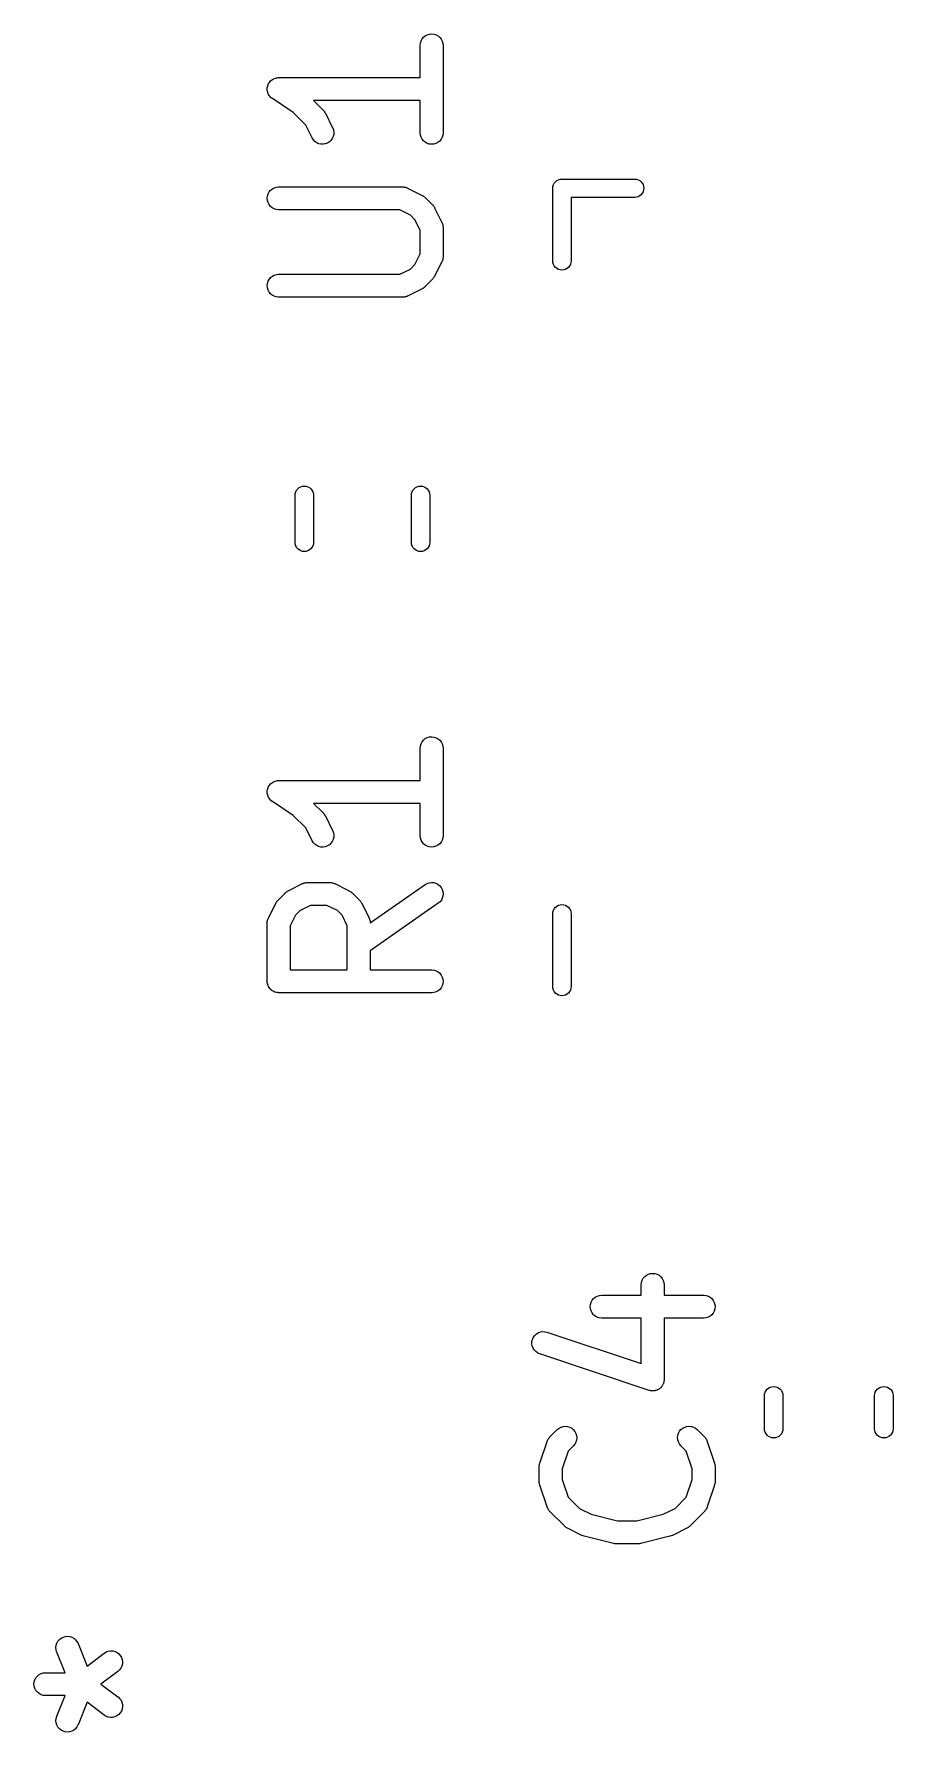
# Model space of a CAD drawing. Extents: x 102.5 to 118.7, y -90 to -77.9.
# Drawn here: x 102.5 to 108.12, y -89.98 to -78.87 of the extents above; entities that cross this region are included whole.
import ezdxf

# ---------------------------------------------------------------- set-up
doc = ezdxf.new("R2010")
doc.units = 0
doc.layers.add('BLACK', color=7, linetype='CONTINUOUS')

msp = doc.modelspace()

# ---------------------------------------------------------------- linework, layer by layer
at = {"layer": 'BLACK', "linetype": 'CONTINUOUS'}
for p, q in [((105.025, -78.9454), (105.027, -78.9309)), ((105.025, -78.9465), (105.025, -78.9454)), ((105.025, -79.1572), (105.025, -78.9465)), ((105.027, -78.9309), (105.031, -78.9169)), ((105.031, -78.9169), (105.038, -78.9041)), ((105.038, -78.9041), (105.048, -78.8929)), ((105.048, -78.8929), (105.059, -78.8837)), ((105.059, -78.8837), (105.072, -78.8769)), ((105.072, -78.8769), (105.086, -78.8728)), ((105.086, -78.8728), (105.101, -78.8715)), ((105.101, -78.8715), (105.115, -78.873)), ((105.115, -78.873), (105.129, -78.8773)), ((105.129, -78.8773), (105.142, -78.8843)), ((105.142, -78.8843), (105.154, -78.8936)), ((105.154, -78.8936), (105.163, -78.905)), ((105.163, -78.905), (105.17, -78.9179)), ((105.17, -78.9179), (105.174, -78.9319)), ((105.174, -78.9319), (105.175, -78.9465)), ((105.175, -78.9465), (105.175, -79.5179)), ((104.059, -79.1697), (104.066, -79.1662)), ((104.066, -79.1662), (104.072, -79.1628)), ((104.072, -79.1628), (104.079, -79.1608)), ((104.072, -79.1628), (104.072, -79.1628)), ((104.072, -79.1628), (104.072, -79.1628)), ((104.079, -79.1608), (104.086, -79.1586)), ((104.086, -79.1586), (104.093, -79.1579)), ((104.086, -79.1586), (104.086, -79.1586)), ((104.086, -79.1586), (104.086, -79.1586)), ((104.093, -79.1579), (104.1, -79.1572)), ((104.1, -79.1572), (105.025, -79.1572)), ((104.025, -79.2315), (104.026, -79.2244)), ((104.025, -79.2316), (104.025, -79.2315)), ((104.025, -79.2317), (104.025, -79.2316)), ((104.026, -79.2392), (104.025, -79.2317)), ((104.026, -79.2244), (104.027, -79.2171)), ((104.027, -79.2461), (104.026, -79.2392)), ((104.027, -79.217), (104.029, -79.2099)), ((104.027, -79.2171), (104.027, -79.217)), ((104.027, -79.2171), (104.027, -79.2171)), ((104.027, -79.2462), (104.027, -79.2461)), ((104.029, -79.2534), (104.027, -79.2462)), ((104.027, -79.2462), (104.027, -79.2462)), ((104.029, -79.2099), (104.031, -79.2031)), ((104.031, -79.2602), (104.029, -79.2534)), ((104.031, -79.203), (104.035, -79.1965)), ((104.031, -79.2031), (104.031, -79.203)), ((104.031, -79.2031), (104.031, -79.2031)), ((104.031, -79.2603), (104.031, -79.2602)), ((104.031, -79.2602), (104.031, -79.2602)), ((104.034, -79.2665), (104.031, -79.2603)), ((104.038, -79.2732), (104.034, -79.2665)), ((104.035, -79.1965), (104.038, -79.1903)), ((104.038, -79.1902), (104.043, -79.1846)), ((104.038, -79.1903), (104.038, -79.1902)), ((104.038, -79.1902), (104.038, -79.1902)), ((104.038, -79.2733), (104.038, -79.2732)), ((104.038, -79.2732), (104.038, -79.2732)), ((104.042, -79.2789), (104.038, -79.2733)), ((104.047, -79.2846), (104.042, -79.2789)), ((104.043, -79.1846), (104.048, -79.179)), ((104.048, -79.1789), (104.053, -79.1742)), ((104.048, -79.179), (104.048, -79.1789)), ((104.048, -79.1789), (104.048, -79.1789)), ((104.053, -79.1742), (104.059, -79.1697)), ((104.059, -79.1697), (104.059, -79.1697)), ((104.059, -79.1697), (104.059, -79.1697)), ((104.047, -79.2847), (104.047, -79.2846)), ((104.047, -79.2846), (104.047, -79.2846)), ((104.052, -79.2894), (104.047, -79.2847)), ((104.058, -79.294), (104.052, -79.2894)), ((104.058, -79.2941), (104.058, -79.294)), ((104.059, -79.2946), (104.058, -79.2941)), ((104.058, -79.2941), (104.058, -79.2941)), ((104.058, -79.2941), (104.058, -79.2941)), ((104.195, -79.3857), (104.059, -79.2946)), ((104.277, -79.4671), (104.195, -79.3857)), ((105.025, -79.3072), (104.329, -79.3072)), ((104.329, -79.3072), (104.392, -79.3696)), ((104.392, -79.3696), (104.392, -79.3704)), ((104.392, -79.3704), (104.395, -79.3737)), ((104.395, -79.3737), (104.398, -79.3767)), ((104.398, -79.3767), (104.399, -79.3794)), ((104.399, -79.3794), (104.401, -79.3818)), ((104.401, -79.3818), (104.403, -79.3856)), ((104.403, -79.3856), (104.406, -79.3891)), ((104.406, -79.3891), (104.453, -79.4844)), ((105.025, -79.5179), (105.025, -79.3072)), ((104.319, -79.5514), (104.277, -79.4671)), ((104.453, -79.4844), (104.454, -79.4853)), ((104.454, -79.4853), (104.459, -79.499)), ((104.459, -79.499), (104.461, -79.5135)), ((104.327, -79.5638), (104.319, -79.5514)), ((104.337, -79.5745), (104.327, -79.5638)), ((104.349, -79.583), (104.337, -79.5745)), ((104.362, -79.589), (104.349, -79.583)), ((104.376, -79.5923), (104.362, -79.589)), ((104.391, -79.5927), (104.376, -79.5923)), ((104.405, -79.5904), (104.391, -79.5927)), ((104.419, -79.5852), (104.405, -79.5904)), ((104.432, -79.5775), (104.419, -79.5852)), ((104.442, -79.5675), (104.432, -79.5775)), ((104.451, -79.5557), (104.442, -79.5675)), ((104.457, -79.5424), (104.451, -79.5557)), ((104.46, -79.5281), (104.457, -79.5424)), ((104.461, -79.5135), (104.46, -79.5281)), ((105.027, -79.5325), (105.025, -79.5179)), ((105.031, -79.5465), (105.027, -79.5325)), ((105.038, -79.5594), (105.031, -79.5465)), ((105.047, -79.5708), (105.038, -79.5594)), ((105.058, -79.5801), (105.047, -79.5708)), ((105.071, -79.587), (105.058, -79.5801)), ((105.085, -79.5914), (105.071, -79.587)), ((105.1, -79.5929), (105.085, -79.5914)), ((105.114, -79.5916), (105.1, -79.5929)), ((105.128, -79.5874), (105.114, -79.5916)), ((105.141, -79.5807), (105.128, -79.5874)), ((105.153, -79.5715), (105.141, -79.5807)), ((105.162, -79.5603), (105.153, -79.5715)), ((105.169, -79.5474), (105.162, -79.5603)), ((105.174, -79.5335), (105.169, -79.5474)), ((105.175, -79.519), (105.174, -79.5335)), ((105.175, -79.5179), (105.175, -79.519)), ((105.909, -79.8374), (105.919, -79.8299)), ((105.919, -79.8299), (105.929, -79.8243)), ((105.929, -79.8243), (105.94, -79.8209)), ((105.94, -79.8209), (105.949, -79.82)), ((105.949, -79.82), (105.952, -79.8197)), ((105.949, -79.82), (105.949, -79.82)), ((105.952, -79.8197), (105.955, -79.82)), ((105.955, -79.82), (106.43, -79.82)), ((106.43, -79.82), (106.439, -79.8209)), ((106.439, -79.8209), (106.45, -79.8243)), ((106.45, -79.8243), (106.46, -79.8299)), ((106.46, -79.8299), (106.47, -79.8374)), ((104.025, -79.946), (104.027, -79.9314)), ((104.027, -79.9314), (104.031, -79.9174)), ((104.031, -79.9174), (104.038, -79.9045)), ((104.038, -79.9045), (104.048, -79.8933)), ((104.048, -79.8933), (104.059, -79.884)), ((104.059, -79.884), (104.072, -79.8771)), ((104.072, -79.8771), (104.086, -79.8729)), ((104.086, -79.8729), (104.1, -79.8715)), ((104.1, -79.8715), (104.91, -79.8715)), ((104.91, -79.8715), (104.911, -79.8715)), ((104.911, -79.8715), (104.913, -79.8717)), ((104.913, -79.8717), (104.915, -79.8717)), ((104.915, -79.8717), (104.92, -79.8725)), ((104.92, -79.8725), (104.925, -79.8731)), ((104.925, -79.8731), (104.928, -79.8738)), ((104.928, -79.8738), (104.93, -79.8742)), ((104.93, -79.8742), (104.935, -79.876)), ((104.935, -79.876), (104.939, -79.8775)), ((104.939, -79.8775), (104.941, -79.8786)), ((104.941, -79.8786), (104.943, -79.8794)), ((104.943, -79.8794), (105.039, -79.927)), ((105.039, -79.927), (105.04, -79.9275)), ((105.04, -79.9275), (105.043, -79.9298)), ((105.043, -79.9298), (105.047, -79.9318)), ((105.047, -79.9318), (105.049, -79.9338)), ((105.049, -79.9338), (105.052, -79.9355)), ((105.052, -79.9355), (105.055, -79.9384)), ((105.055, -79.9384), (105.058, -79.9411)), ((105.058, -79.9411), (105.106, -79.9887)), ((105.892, -79.88), (105.893, -79.8682)), ((105.892, -79.883), (105.892, -79.88)), ((105.892, -80.3579), (105.892, -79.883)), ((105.893, -79.8682), (105.896, -79.8569)), ((105.896, -79.8569), (105.902, -79.8465)), ((105.902, -79.8465), (105.909, -79.8374)), ((106.43, -79.94), (106.012, -79.94)), ((106.012, -79.94), (106.012, -80.3579)), ((106.439, -79.9391), (106.43, -79.94)), ((106.45, -79.9357), (106.439, -79.9391)), ((106.46, -79.9301), (106.45, -79.9357)), ((106.47, -79.9226), (106.46, -79.9301)), ((106.47, -79.8374), (106.477, -79.8465)), ((106.477, -79.9135), (106.47, -79.9226)), ((106.477, -79.8465), (106.483, -79.8569)), ((106.483, -79.9031), (106.477, -79.9135)), ((106.483, -79.8569), (106.486, -79.8682)), ((106.486, -79.8918), (106.483, -79.9031)), ((106.486, -79.8682), (106.487, -79.88)), ((106.487, -79.88), (106.486, -79.8918)), ((104.027, -79.9605), (104.025, -79.946)), ((104.031, -79.9746), (104.027, -79.9605)), ((104.038, -79.9875), (104.031, -79.9746)), ((104.047, -79.999), (104.038, -79.9875)), ((104.058, -80.0084), (104.047, -79.999)), ((104.071, -80.0154), (104.058, -80.0084)), ((104.085, -80.0198), (104.071, -80.0154)), ((104.099, -80.0215), (104.085, -80.0198)), ((104.1, -80.0215), (104.099, -80.0215)), ((104.892, -80.0215), (104.1, -80.0215)), ((104.961, -80.0557), (104.892, -80.0215)), ((104.991, -80.0861), (104.961, -80.0557)), ((105.106, -79.9887), (105.107, -79.9894)), ((105.107, -79.9894), (105.109, -79.9927)), ((105.109, -79.9927), (105.112, -79.9958)), ((105.112, -79.9958), (105.114, -79.9984)), ((105.114, -79.9984), (105.116, -80.0009)), ((105.116, -80.0009), (105.118, -80.0046)), ((105.118, -80.0046), (105.12, -80.0082)), ((105.12, -80.0082), (105.167, -80.1034)), ((105.025, -80.1547), (104.991, -80.0861)), ((105.025, -80.3097), (105.025, -80.1547)), ((105.167, -80.1034), (105.168, -80.1043)), ((105.168, -80.1043), (105.169, -80.1064)), ((105.169, -80.1064), (105.17, -80.1084)), ((105.17, -80.1084), (105.171, -80.1133)), ((105.171, -80.1133), (105.173, -80.1181)), ((105.173, -80.1181), (105.173, -80.1203)), ((105.173, -80.1203), (105.174, -80.1224)), ((105.174, -80.1224), (105.174, -80.1275)), ((105.174, -80.1275), (105.175, -80.1325)), ((105.175, -80.1325), (105.175, -80.1348)), ((105.175, -80.1348), (105.175, -80.137)), ((105.175, -80.137), (105.175, -80.3274)), ((104.961, -80.4086), (104.991, -80.3782)), ((104.991, -80.3782), (105.025, -80.3097)), ((105.167, -80.361), (105.12, -80.4562)), ((105.168, -80.3589), (105.167, -80.361)), ((105.169, -80.357), (105.168, -80.3589)), ((105.171, -80.3521), (105.169, -80.357)), ((105.173, -80.3473), (105.171, -80.3521)), ((105.174, -80.343), (105.173, -80.3451)), ((105.173, -80.3451), (105.173, -80.3473)), ((105.175, -80.3329), (105.174, -80.3379)), ((105.174, -80.3379), (105.174, -80.343)), ((105.175, -80.3274), (105.175, -80.3285)), ((105.175, -80.3285), (105.175, -80.3307)), ((105.175, -80.3307), (105.175, -80.3329)), ((105.893, -80.3668), (105.892, -80.3579)), ((105.896, -80.3781), (105.893, -80.3668)), ((105.902, -80.3885), (105.896, -80.3781)), ((105.909, -80.3976), (105.902, -80.3885)), ((106.002, -80.3885), (105.995, -80.3976)), ((106.008, -80.3781), (106.002, -80.3885)), ((106.011, -80.3668), (106.008, -80.3781)), ((106.012, -80.3579), (106.011, -80.3668)), ((104.027, -80.5028), (104.031, -80.4888)), ((104.031, -80.4888), (104.038, -80.476)), ((104.038, -80.476), (104.048, -80.4647)), ((104.048, -80.4647), (104.059, -80.4554)), ((104.059, -80.4554), (104.072, -80.4486)), ((104.072, -80.4486), (104.086, -80.4443)), ((104.086, -80.4443), (104.1, -80.4429)), ((104.1, -80.4429), (104.892, -80.4429)), ((104.892, -80.4429), (104.961, -80.4086)), ((105.106, -80.4757), (105.058, -80.5233)), ((105.108, -80.4724), (105.106, -80.4757)), ((105.111, -80.4694), (105.108, -80.4724)), ((105.113, -80.4668), (105.111, -80.4694)), ((105.115, -80.4644), (105.113, -80.4668)), ((105.117, -80.4607), (105.115, -80.4644)), ((105.119, -80.4571), (105.117, -80.4607)), ((105.12, -80.4562), (105.119, -80.4571)), ((105.919, -80.4051), (105.909, -80.3976)), ((105.929, -80.4107), (105.919, -80.4051)), ((105.94, -80.4141), (105.929, -80.4107)), ((105.952, -80.4153), (105.94, -80.4141)), ((105.964, -80.4141), (105.952, -80.4153)), ((105.975, -80.4107), (105.964, -80.4141)), ((105.985, -80.4051), (105.975, -80.4107)), ((105.995, -80.3976), (105.985, -80.4051)), ((104.025, -80.5174), (104.027, -80.5028)), ((104.027, -80.532), (104.025, -80.5174)), ((104.031, -80.546), (104.027, -80.532)), ((104.038, -80.559), (104.031, -80.546)), ((104.047, -80.5704), (104.038, -80.559)), ((104.058, -80.5798), (104.047, -80.5704)), ((104.071, -80.5868), (104.058, -80.5798)), ((104.085, -80.5913), (104.071, -80.5868)), ((104.099, -80.5929), (104.085, -80.5913)), ((104.1, -80.5929), (104.099, -80.5929)), ((104.91, -80.5929), (104.1, -80.5929)), ((104.912, -80.5927), (104.91, -80.5929)), ((104.914, -80.5928), (104.912, -80.5927)), ((104.919, -80.592), (104.914, -80.5928)), ((104.924, -80.5915), (104.919, -80.592)), ((104.927, -80.5908), (104.924, -80.5915)), ((104.929, -80.5905), (104.927, -80.5908)), ((104.934, -80.5887), (104.929, -80.5905)), ((104.938, -80.5872), (104.934, -80.5887)), ((104.94, -80.5862), (104.938, -80.5872)), ((104.943, -80.5854), (104.94, -80.5862)), ((105.039, -80.5374), (104.943, -80.585)), ((104.943, -80.585), (104.943, -80.5854)), ((105.042, -80.5351), (105.039, -80.5374)), ((105.046, -80.5332), (105.042, -80.5351)), ((105.048, -80.5312), (105.046, -80.5332)), ((105.051, -80.5296), (105.048, -80.5312)), ((105.054, -80.5267), (105.051, -80.5296)), ((105.057, -80.5241), (105.054, -80.5267)), ((105.058, -80.5233), (105.057, -80.5241)), ((104.235, -81.8382), (104.245, -81.8327)), ((104.245, -81.8327), (104.256, -81.8292)), ((104.256, -81.8292), (104.268, -81.8281)), ((104.268, -81.8281), (104.28, -81.8292)), ((104.28, -81.8292), (104.291, -81.8327)), ((104.291, -81.8327), (104.301, -81.8382)), ((104.995, -81.8382), (105.005, -81.8327)), ((105.005, -81.8327), (105.016, -81.8292)), ((105.016, -81.8292), (105.028, -81.8281)), ((105.028, -81.8281), (105.04, -81.8292)), ((105.04, -81.8292), (105.051, -81.8327)), ((105.051, -81.8327), (105.061, -81.8382)), ((104.208, -81.8854), (104.209, -81.8766)), ((104.208, -82.1986), (104.208, -81.8854)), ((104.209, -81.8766), (104.212, -81.8653)), ((104.212, -81.8653), (104.218, -81.8549)), ((104.218, -81.8549), (104.225, -81.8457)), ((104.225, -81.8457), (104.235, -81.8382)), ((104.301, -81.8382), (104.311, -81.8457)), ((104.311, -81.8457), (104.318, -81.8549)), ((104.318, -81.8549), (104.324, -81.8653)), ((104.324, -81.8653), (104.327, -81.8766)), ((104.327, -81.8766), (104.328, -81.8854)), ((104.328, -81.8854), (104.328, -82.1986)), ((104.968, -81.8854), (104.969, -81.8766)), ((104.968, -82.1986), (104.968, -81.8854)), ((104.969, -81.8766), (104.972, -81.8653)), ((104.972, -81.8653), (104.978, -81.8549)), ((104.978, -81.8549), (104.985, -81.8457)), ((104.985, -81.8457), (104.995, -81.8382)), ((105.061, -81.8382), (105.071, -81.8457)), ((105.071, -81.8457), (105.078, -81.8549)), ((105.078, -81.8549), (105.084, -81.8653)), ((105.084, -81.8653), (105.087, -81.8766)), ((105.087, -81.8766), (105.088, -81.8854)), ((105.088, -81.8854), (105.088, -82.1986)), ((104.209, -82.2074), (104.208, -82.1986)), ((104.212, -82.2187), (104.209, -82.2074)), ((104.218, -82.2291), (104.212, -82.2187)), ((104.225, -82.2383), (104.218, -82.2291)), ((104.235, -82.2458), (104.225, -82.2383)), ((104.245, -82.2513), (104.235, -82.2458)), ((104.256, -82.2548), (104.245, -82.2513)), ((104.268, -82.2559), (104.256, -82.2548)), ((104.28, -82.2548), (104.268, -82.2559)), ((104.291, -82.2513), (104.28, -82.2548)), ((104.301, -82.2458), (104.291, -82.2513)), ((104.311, -82.2383), (104.301, -82.2458)), ((104.318, -82.2291), (104.311, -82.2383)), ((104.324, -82.2187), (104.318, -82.2291)), ((104.327, -82.2074), (104.324, -82.2187)), ((104.328, -82.1986), (104.327, -82.2074)), ((104.969, -82.2074), (104.968, -82.1986)), ((104.972, -82.2187), (104.969, -82.2074)), ((104.978, -82.2291), (104.972, -82.2187)), ((104.985, -82.2383), (104.978, -82.2291)), ((104.995, -82.2458), (104.985, -82.2383)), ((105.005, -82.2513), (104.995, -82.2458)), ((105.016, -82.2548), (105.005, -82.2513)), ((105.028, -82.2559), (105.016, -82.2548)), ((105.04, -82.2548), (105.028, -82.2559)), ((105.051, -82.2513), (105.04, -82.2548)), ((105.061, -82.2458), (105.051, -82.2513)), ((105.071, -82.2383), (105.061, -82.2458)), ((105.078, -82.2291), (105.071, -82.2383)), ((105.084, -82.2187), (105.078, -82.2291)), ((105.087, -82.2074), (105.084, -82.2187)), ((105.088, -82.1986), (105.087, -82.2074)), ((105.038, -83.4999), (105.048, -83.4887)), ((105.048, -83.4887), (105.059, -83.4795)), ((105.059, -83.4795), (105.072, -83.4727)), ((105.072, -83.4727), (105.086, -83.4686)), ((105.086, -83.4686), (105.101, -83.4673)), ((105.101, -83.4673), (105.115, -83.4688)), ((105.115, -83.4688), (105.129, -83.4731)), ((105.129, -83.4731), (105.142, -83.4801)), ((105.142, -83.4801), (105.154, -83.4894)), ((105.154, -83.4894), (105.163, -83.5008)), ((105.025, -83.5412), (105.027, -83.5267)), ((105.025, -83.5423), (105.025, -83.5412)), ((105.025, -83.753), (105.025, -83.5423)), ((105.027, -83.5267), (105.031, -83.5127)), ((105.031, -83.5127), (105.038, -83.4999)), ((105.163, -83.5008), (105.17, -83.5137)), ((105.17, -83.5137), (105.174, -83.5277)), ((105.174, -83.5277), (105.175, -83.5423)), ((105.175, -83.5423), (105.175, -84.1137)), ((104.025, -83.8274), (104.026, -83.8202)), ((104.025, -83.8275), (104.025, -83.8274)), ((104.025, -83.8274), (104.025, -83.8274)), ((104.026, -83.835), (104.025, -83.8275)), ((104.026, -83.8202), (104.027, -83.8129)), ((104.027, -83.8128), (104.029, -83.8057)), ((104.027, -83.8129), (104.027, -83.8128)), ((104.027, -83.8129), (104.027, -83.8129)), ((104.029, -83.8057), (104.031, -83.7989)), ((104.031, -83.7988), (104.035, -83.7923)), ((104.031, -83.7989), (104.031, -83.7988)), ((104.031, -83.7989), (104.031, -83.7989)), ((104.035, -83.7923), (104.038, -83.7861)), ((104.038, -83.786), (104.043, -83.7804)), ((104.038, -83.7861), (104.038, -83.786)), ((104.038, -83.786), (104.038, -83.786)), ((104.043, -83.7804), (104.048, -83.7748)), ((104.048, -83.7747), (104.053, -83.77)), ((104.048, -83.7748), (104.048, -83.7747)), ((104.048, -83.7747), (104.048, -83.7747)), ((104.053, -83.77), (104.059, -83.7655)), ((104.059, -83.7655), (104.066, -83.762)), ((104.059, -83.7655), (104.059, -83.7655)), ((104.059, -83.7655), (104.059, -83.7655)), ((104.066, -83.762), (104.072, -83.7587)), ((104.072, -83.7586), (104.079, -83.7566)), ((104.072, -83.7587), (104.072, -83.7586)), ((104.072, -83.7586), (104.072, -83.7586)), ((104.079, -83.7566), (104.086, -83.7544)), ((104.086, -83.7544), (104.093, -83.7537)), ((104.086, -83.7544), (104.086, -83.7544)), ((104.086, -83.7544), (104.086, -83.7544)), ((104.093, -83.7537), (104.1, -83.753)), ((104.1, -83.753), (105.025, -83.753)), ((104.027, -83.8419), (104.026, -83.835)), ((104.027, -83.842), (104.027, -83.8419)), ((104.027, -83.8421), (104.027, -83.842)), ((104.029, -83.8492), (104.027, -83.8421)), ((104.031, -83.856), (104.029, -83.8492)), ((104.031, -83.8561), (104.031, -83.856)), ((104.031, -83.856), (104.031, -83.856)), ((104.034, -83.8623), (104.031, -83.8561)), ((104.038, -83.869), (104.034, -83.8623)), ((104.038, -83.8691), (104.038, -83.869)), ((104.038, -83.869), (104.038, -83.869)), ((104.042, -83.8747), (104.038, -83.8691)), ((104.047, -83.8804), (104.042, -83.8747)), ((104.047, -83.8805), (104.047, -83.8804)), ((104.047, -83.8804), (104.047, -83.8804)), ((104.052, -83.8852), (104.047, -83.8805)), ((104.058, -83.8898), (104.052, -83.8852)), ((104.058, -83.8899), (104.058, -83.8898)), ((104.059, -83.8904), (104.058, -83.8899)), ((104.058, -83.8899), (104.058, -83.8899)), ((104.058, -83.8899), (104.058, -83.8899)), ((104.195, -83.9815), (104.059, -83.8904)), ((105.025, -83.903), (104.329, -83.903)), ((104.329, -83.903), (104.392, -83.9654)), ((105.025, -84.1137), (105.025, -83.903)), ((104.277, -84.0629), (104.195, -83.9815)), ((104.392, -83.9654), (104.392, -83.9662)), ((104.392, -83.9662), (104.395, -83.9695)), ((104.395, -83.9695), (104.398, -83.9725)), ((104.398, -83.9725), (104.399, -83.9752)), ((104.399, -83.9752), (104.401, -83.9776)), ((104.401, -83.9776), (104.403, -83.9814)), ((104.403, -83.9814), (104.406, -83.9849)), ((104.406, -83.9849), (104.453, -84.0802)), ((104.319, -84.1473), (104.277, -84.0629)), ((104.327, -84.1596), (104.319, -84.1473)), ((104.337, -84.1703), (104.327, -84.1596)), ((104.442, -84.1633), (104.432, -84.1733)), ((104.451, -84.1515), (104.442, -84.1633)), ((104.457, -84.1382), (104.451, -84.1515)), ((104.453, -84.0802), (104.454, -84.0811)), ((104.454, -84.0811), (104.459, -84.0949)), ((104.46, -84.1239), (104.457, -84.1382)), ((104.459, -84.0949), (104.461, -84.1093)), ((104.461, -84.1093), (104.46, -84.1239)), ((105.027, -84.1283), (105.025, -84.1137)), ((105.031, -84.1423), (105.027, -84.1283)), ((105.038, -84.1552), (105.031, -84.1423)), ((105.047, -84.1666), (105.038, -84.1552)), ((105.162, -84.1561), (105.153, -84.1673)), ((105.169, -84.1433), (105.162, -84.1561)), ((105.174, -84.1293), (105.169, -84.1433)), ((105.175, -84.1148), (105.174, -84.1293)), ((105.175, -84.1137), (105.175, -84.1148)), ((104.349, -84.1788), (104.337, -84.1703)), ((104.362, -84.1848), (104.349, -84.1788)), ((104.376, -84.1881), (104.362, -84.1848)), ((104.391, -84.1886), (104.376, -84.1881)), ((104.405, -84.1862), (104.391, -84.1886)), ((104.419, -84.181), (104.405, -84.1862)), ((104.432, -84.1733), (104.419, -84.181)), ((105.058, -84.1759), (105.047, -84.1666)), ((105.071, -84.1829), (105.058, -84.1759)), ((105.085, -84.1872), (105.071, -84.1829)), ((105.1, -84.1887), (105.085, -84.1872)), ((105.114, -84.1874), (105.1, -84.1887)), ((105.128, -84.1833), (105.114, -84.1874)), ((105.141, -84.1765), (105.128, -84.1833)), ((105.153, -84.1673), (105.141, -84.1765)), ((104.095, -84.5369), (104.143, -84.4893)), ((104.143, -84.4885), (104.147, -84.4859)), ((104.143, -84.4893), (104.143, -84.4885)), ((104.147, -84.4859), (104.15, -84.483)), ((104.15, -84.483), (104.152, -84.4813)), ((104.152, -84.4813), (104.155, -84.4794)), ((104.155, -84.4794), (104.159, -84.4774)), ((104.159, -84.4774), (104.162, -84.4752)), ((104.162, -84.4752), (104.257, -84.4276)), ((104.257, -84.4276), (104.258, -84.4271)), ((104.258, -84.4271), (104.26, -84.4264)), ((104.26, -84.4264), (104.262, -84.4253)), ((104.262, -84.4253), (104.267, -84.4238)), ((104.267, -84.4238), (104.272, -84.4221)), ((104.272, -84.4221), (104.274, -84.4217)), ((104.274, -84.4217), (104.276, -84.4211)), ((104.276, -84.4211), (104.281, -84.4206)), ((104.281, -84.4206), (104.286, -84.4198)), ((104.286, -84.4198), (104.289, -84.4199)), ((104.289, -84.4199), (104.291, -84.4197)), ((104.291, -84.4197), (104.434, -84.4197)), ((104.434, -84.4197), (104.435, -84.4197)), ((104.435, -84.4197), (104.437, -84.4199)), ((104.437, -84.4199), (104.439, -84.4199)), ((104.439, -84.4199), (104.444, -84.4207)), ((104.444, -84.4207), (104.449, -84.4213)), ((104.449, -84.4213), (104.451, -84.422)), ((104.451, -84.422), (104.454, -84.4223)), ((104.454, -84.4223), (104.458, -84.4242)), ((104.458, -84.4242), (104.463, -84.4257)), ((104.463, -84.4257), (104.465, -84.4268)), ((104.465, -84.4268), (104.467, -84.4276)), ((104.467, -84.4276), (104.562, -84.4752)), ((104.562, -84.4752), (104.563, -84.4757)), ((104.563, -84.4757), (104.567, -84.478)), ((104.567, -84.478), (104.571, -84.48)), ((104.571, -84.48), (104.573, -84.4819)), ((104.573, -84.4819), (104.576, -84.4836)), ((104.576, -84.4836), (104.579, -84.4866)), ((104.579, -84.4866), (104.582, -84.4893)), ((104.582, -84.4893), (104.63, -84.5369)), ((104.699, -84.684), (105.057, -84.4332)), ((105.057, -84.4332), (105.058, -84.4326)), ((105.058, -84.4326), (105.071, -84.4256)), ((105.071, -84.4256), (105.085, -84.4212)), ((105.085, -84.4212), (105.1, -84.4197)), ((105.1, -84.4197), (105.114, -84.4209)), ((105.114, -84.4209), (105.128, -84.425)), ((105.128, -84.425), (105.141, -84.4318)), ((105.141, -84.4318), (105.153, -84.4409)), ((105.153, -84.4409), (105.162, -84.4521)), ((105.162, -84.4521), (105.169, -84.4649)), ((105.169, -84.4649), (105.174, -84.4788)), ((105.174, -84.4788), (105.175, -84.4934)), ((105.175, -84.4934), (105.174, -84.508)), ((104.033, -84.6516), (104.081, -84.5564)), ((104.081, -84.5554), (104.084, -84.5519)), ((104.081, -84.5564), (104.081, -84.5554)), ((104.084, -84.5519), (104.086, -84.5482)), ((104.086, -84.5482), (104.088, -84.5458)), ((104.088, -84.5458), (104.089, -84.5431)), ((104.089, -84.5431), (104.092, -84.5401)), ((104.092, -84.5401), (104.095, -84.5369)), ((104.24, -84.6039), (104.21, -84.6343)), ((104.309, -84.5697), (104.24, -84.6039)), ((104.416, -84.5697), (104.309, -84.5697)), ((104.485, -84.6039), (104.416, -84.5697)), ((104.515, -84.6343), (104.485, -84.6039)), ((104.63, -84.5369), (104.63, -84.5376)), ((104.63, -84.5376), (104.633, -84.5409)), ((104.633, -84.5409), (104.636, -84.544)), ((104.636, -84.544), (104.638, -84.5466)), ((104.638, -84.5466), (104.639, -84.5491)), ((104.639, -84.5491), (104.641, -84.5528)), ((104.641, -84.5528), (104.644, -84.5564)), ((104.644, -84.5564), (104.691, -84.6516)), ((105.143, -84.5561), (104.699, -84.867)), ((105.155, -84.5466), (105.143, -84.5561)), ((105.164, -84.5351), (105.155, -84.5466)), ((105.17, -84.522), (105.164, -84.5351)), ((105.174, -84.508), (105.17, -84.522)), ((105.893, -84.6132), (105.896, -84.6019)), ((105.896, -84.6019), (105.902, -84.5915)), ((105.902, -84.5915), (105.909, -84.5824)), ((105.909, -84.5824), (105.919, -84.5749)), ((105.919, -84.5749), (105.929, -84.5693)), ((105.929, -84.5693), (105.94, -84.5659)), ((105.94, -84.5659), (105.952, -84.5647)), ((105.952, -84.5647), (105.964, -84.5659)), ((105.964, -84.5659), (105.975, -84.5693)), ((105.975, -84.5693), (105.985, -84.5749)), ((105.985, -84.5749), (105.995, -84.5824)), ((105.995, -84.5824), (106.002, -84.5915)), ((106.002, -84.5915), (106.008, -84.6019)), ((106.008, -84.6019), (106.011, -84.6132)), ((104.025, -84.6841), (104.026, -84.6819)), ((104.025, -84.6851), (104.025, -84.6841)), ((104.025, -85.0661), (104.025, -84.6851)), ((104.026, -84.6746), (104.027, -84.6695)), ((104.026, -84.6797), (104.026, -84.6746)), ((104.026, -84.6819), (104.026, -84.6797)), ((104.027, -84.6695), (104.028, -84.6675)), ((104.028, -84.6653), (104.03, -84.6605)), ((104.028, -84.6675), (104.028, -84.6653)), ((104.03, -84.6605), (104.031, -84.6556)), ((104.031, -84.6556), (104.033, -84.6537)), ((104.033, -84.6537), (104.033, -84.6516)), ((104.21, -84.6343), (104.175, -84.7028)), ((104.175, -84.7028), (104.175, -84.9911)), ((104.549, -84.7028), (104.515, -84.6343)), ((104.549, -84.9911), (104.549, -84.7028)), ((104.691, -84.6516), (104.692, -84.6525)), ((104.692, -84.6525), (104.692, -84.6546)), ((104.692, -84.6546), (104.694, -84.6566)), ((104.694, -84.6566), (104.695, -84.6615)), ((104.695, -84.6615), (104.697, -84.6663)), ((104.697, -84.6663), (104.697, -84.6685)), ((104.697, -84.6685), (104.698, -84.6706)), ((104.698, -84.6706), (104.698, -84.6757)), ((104.698, -84.6757), (104.699, -84.6807)), ((104.699, -84.6807), (104.699, -84.6829)), ((104.699, -84.6829), (104.699, -84.684)), ((105.892, -84.6221), (105.893, -84.6132)), ((105.892, -85.1029), (105.892, -84.6221)), ((106.011, -84.6132), (106.012, -84.6221)), ((106.012, -84.6221), (106.012, -85.1029)), ((104.699, -84.867), (104.699, -84.9911)), ((104.175, -84.9911), (104.549, -84.9911)), ((104.699, -84.9911), (105.1, -84.9911)), ((105.1, -84.9911), (105.101, -84.9911)), ((105.101, -84.9911), (105.116, -84.9927)), ((105.116, -84.9927), (105.13, -84.9972)), ((105.13, -84.9972), (105.143, -85.0042)), ((105.143, -85.0042), (105.154, -85.0136)), ((105.154, -85.0136), (105.163, -85.025)), ((105.163, -85.025), (105.17, -85.038)), ((105.17, -85.038), (105.174, -85.052)), ((105.174, -85.052), (105.175, -85.0666)), ((104.026, -85.0731), (104.025, -85.0661)), ((104.027, -85.0801), (104.026, -85.0731)), ((104.027, -85.0804), (104.027, -85.0801)), ((104.027, -85.0807), (104.027, -85.0804)), ((104.029, -85.0874), (104.027, -85.0807)), ((104.031, -85.0942), (104.029, -85.0874)), ((104.031, -85.0944), (104.031, -85.0942)), ((104.031, -85.0947), (104.031, -85.0944)), ((104.034, -85.1009), (104.031, -85.0947)), ((104.038, -85.1072), (104.034, -85.1009)), ((104.038, -85.1074), (104.038, -85.1072)), ((104.038, -85.1076), (104.038, -85.1074)), ((104.042, -85.1131), (104.038, -85.1076)), ((104.047, -85.1186), (104.042, -85.1131)), ((104.047, -85.1187), (104.047, -85.1186)), ((104.047, -85.1189), (104.047, -85.1187)), ((104.053, -85.1234), (104.047, -85.1189)), ((104.058, -85.128), (104.053, -85.1234)), ((104.058, -85.1281), (104.058, -85.128)), ((104.058, -85.1283), (104.058, -85.1281)), ((104.065, -85.1316), (104.058, -85.1283)), ((104.071, -85.135), (104.065, -85.1316)), ((104.071, -85.1351), (104.071, -85.135)), ((104.071, -85.1352), (104.071, -85.1351)), ((104.078, -85.1373), (104.071, -85.1352)), ((104.085, -85.1395), (104.078, -85.1373)), ((104.085, -85.1396), (104.085, -85.1395)), ((104.085, -85.1395), (104.085, -85.1395)), ((104.092, -85.1403), (104.085, -85.1396)), ((104.099, -85.1411), (104.092, -85.1403)), ((104.1, -85.1411), (104.099, -85.1411)), ((105.1, -85.1411), (104.1, -85.1411)), ((104.1, -85.1411), (104.1, -85.1411)), ((104.1, -85.1411), (104.1, -85.1411)), ((104.1, -85.1411), (104.1, -85.1411)), ((105.115, -85.1397), (105.1, -85.1411)), ((105.129, -85.1354), (105.115, -85.1397)), ((105.142, -85.1286), (105.129, -85.1354)), ((105.153, -85.1193), (105.142, -85.1286)), ((105.163, -85.108), (105.153, -85.1193)), ((105.17, -85.0952), (105.163, -85.108)), ((105.174, -85.0812), (105.17, -85.0952)), ((105.175, -85.0666), (105.174, -85.0812)), ((105.893, -85.1118), (105.892, -85.1029)), ((105.896, -85.1231), (105.893, -85.1118)), ((105.902, -85.1335), (105.896, -85.1231)), ((105.909, -85.1426), (105.902, -85.1335)), ((105.919, -85.1501), (105.909, -85.1426)), ((105.929, -85.1557), (105.919, -85.1501)), ((105.94, -85.1591), (105.929, -85.1557)), ((105.952, -85.1603), (105.94, -85.1591)), ((105.964, -85.1591), (105.952, -85.1603)), ((105.975, -85.1557), (105.964, -85.1591)), ((105.985, -85.1501), (105.975, -85.1557)), ((105.995, -85.1426), (105.985, -85.1501)), ((106.002, -85.1335), (105.995, -85.1426)), ((106.008, -85.1231), (106.002, -85.1335)), ((106.011, -85.1118), (106.008, -85.1231)), ((106.012, -85.1029), (106.011, -85.1118)), ((106.47, -87.0496), (106.472, -87.0351)), ((106.47, -87.0507), (106.47, -87.0496)), ((106.47, -87.1185), (106.47, -87.0507)), ((106.472, -87.0351), (106.476, -87.0211)), ((106.476, -87.0211), (106.483, -87.0083)), ((106.483, -87.0083), (106.493, -86.9971)), ((106.493, -86.9971), (106.504, -86.9879)), ((106.504, -86.9879), (106.517, -86.9811)), ((106.517, -86.9811), (106.531, -86.977)), ((106.531, -86.977), (106.546, -86.9757)), ((106.546, -86.9757), (106.56, -86.9772)), ((106.56, -86.9772), (106.574, -86.9815)), ((106.574, -86.9815), (106.587, -86.9885)), ((106.587, -86.9885), (106.598, -86.9978)), ((106.598, -86.9978), (106.608, -87.0092)), ((106.608, -87.0092), (106.614, -87.0221)), ((106.614, -87.0221), (106.619, -87.0361)), ((106.619, -87.0361), (106.62, -87.0507)), ((106.62, -87.0507), (106.62, -87.1185)), ((106.143, -87.1645), (106.15, -87.1516)), ((106.15, -87.1516), (106.159, -87.1403)), ((106.159, -87.1403), (106.17, -87.1311)), ((106.17, -87.1311), (106.183, -87.1242)), ((106.183, -87.1242), (106.197, -87.12)), ((106.197, -87.12), (106.212, -87.1185)), ((106.212, -87.1185), (106.47, -87.1185)), ((106.62, -87.1185), (106.878, -87.1185)), ((106.878, -87.1185), (106.879, -87.1185)), ((106.879, -87.1185), (106.894, -87.1202)), ((106.894, -87.1202), (106.908, -87.1246)), ((106.908, -87.1246), (106.921, -87.1316)), ((106.921, -87.1316), (106.932, -87.141)), ((106.932, -87.141), (106.941, -87.1525)), ((106.941, -87.1525), (106.948, -87.1654)), ((106.137, -87.193), (106.138, -87.1784)), ((106.138, -87.2076), (106.137, -87.193)), ((106.138, -87.1784), (106.143, -87.1645)), ((106.142, -87.2216), (106.138, -87.2076)), ((106.149, -87.2346), (106.142, -87.2216)), ((106.158, -87.246), (106.149, -87.2346)), ((106.169, -87.2554), (106.158, -87.246)), ((106.182, -87.2625), (106.169, -87.2554)), ((106.196, -87.2669), (106.182, -87.2625)), ((106.211, -87.2685), (106.196, -87.2669)), ((106.212, -87.2685), (106.211, -87.2685)), ((106.47, -87.2685), (106.212, -87.2685)), ((106.47, -87.5657), (106.47, -87.2685)), ((106.878, -87.2685), (106.62, -87.2685)), ((106.62, -87.2685), (106.62, -87.6697)), ((106.893, -87.2671), (106.878, -87.2685)), ((106.907, -87.2629), (106.893, -87.2671)), ((106.92, -87.256), (106.907, -87.2629)), ((106.931, -87.2467), (106.92, -87.256)), ((106.941, -87.2355), (106.931, -87.2467)), ((106.948, -87.2226), (106.941, -87.2355)), ((106.948, -87.1654), (106.952, -87.1795)), ((106.952, -87.2086), (106.948, -87.2226)), ((106.952, -87.1795), (106.953, -87.194)), ((106.953, -87.194), (106.952, -87.2086)), ((105.766, -87.3941), (105.774, -87.3822)), ((105.774, -87.3822), (105.785, -87.3722)), ((105.785, -87.3722), (105.797, -87.3644)), ((105.797, -87.3644), (105.811, -87.3592)), ((105.811, -87.3592), (105.826, -87.3568)), ((105.826, -87.3568), (105.84, -87.3572)), ((105.84, -87.3572), (105.854, -87.3605)), ((105.854, -87.3605), (106.47, -87.5657)), ((105.756, -87.4217), (105.76, -87.4074)), ((105.756, -87.4363), (105.756, -87.4217)), ((105.758, -87.4507), (105.756, -87.4363)), ((105.763, -87.4645), (105.758, -87.4507)), ((105.76, -87.4074), (105.766, -87.3941)), ((105.771, -87.4769), (105.763, -87.4645)), ((105.781, -87.4877), (105.771, -87.4769)), ((105.793, -87.4963), (105.781, -87.4877)), ((105.806, -87.5024), (105.793, -87.4963)), ((105.807, -87.5028), (105.806, -87.5024)), ((106.521, -87.7409), (105.807, -87.5028)), ((106.604, -87.7155), (106.601, -87.7191)), ((106.607, -87.7121), (106.604, -87.7155)), ((106.608, -87.7096), (106.607, -87.7121)), ((106.61, -87.7073), (106.608, -87.7096)), ((106.612, -87.7032), (106.61, -87.7073)), ((106.614, -87.6993), (106.612, -87.7032)), ((106.615, -87.6965), (106.614, -87.6993)), ((106.616, -87.6939), (106.615, -87.6965)), ((106.617, -87.6896), (106.616, -87.6939)), ((106.618, -87.6853), (106.617, -87.6896)), ((106.619, -87.6825), (106.618, -87.6853)), ((106.62, -87.6752), (106.619, -87.6797)), ((106.619, -87.6797), (106.619, -87.6825)), ((106.62, -87.6697), (106.62, -87.6708)), ((106.62, -87.6708), (106.62, -87.6752)), ((107.313, -87.7205), (107.324, -87.717)), ((107.324, -87.717), (107.336, -87.7159)), ((107.336, -87.7159), (107.348, -87.717)), ((107.348, -87.717), (107.359, -87.7205)), ((108.033, -87.7205), (108.044, -87.717)), ((108.044, -87.717), (108.056, -87.7159)), ((108.056, -87.7159), (108.068, -87.717)), ((108.068, -87.717), (108.079, -87.7205)), ((106.526, -87.7419), (106.521, -87.7409)), ((106.53, -87.7432), (106.526, -87.7419)), ((106.533, -87.7435), (106.53, -87.7432)), ((106.536, -87.7441), (106.533, -87.7435)), ((106.54, -87.7442), (106.536, -87.7441)), ((106.545, -87.7447), (106.54, -87.7442)), ((106.547, -87.7445), (106.545, -87.7447)), ((106.55, -87.7445), (106.547, -87.7445)), ((106.555, -87.7438), (106.55, -87.7445)), ((106.559, -87.7434), (106.555, -87.7438)), ((106.562, -87.7426), (106.559, -87.7434)), ((106.565, -87.7421), (106.562, -87.7426)), ((106.569, -87.7405), (106.565, -87.7421)), ((106.573, -87.7393), (106.569, -87.7405)), ((106.576, -87.7379), (106.573, -87.7393)), ((106.578, -87.7369), (106.576, -87.7379)), ((106.582, -87.7345), (106.578, -87.7369)), ((106.586, -87.7325), (106.582, -87.7345)), ((106.588, -87.7307), (106.586, -87.7325)), ((106.591, -87.7292), (106.588, -87.7307)), ((106.594, -87.7261), (106.591, -87.7292)), ((106.598, -87.7233), (106.594, -87.7261)), ((106.599, -87.7211), (106.598, -87.7233)), ((106.601, -87.7191), (106.599, -87.7211)), ((107.276, -87.7732), (107.277, -87.7644)), ((107.276, -87.9948), (107.276, -87.7732)), ((107.277, -87.7644), (107.28, -87.7531)), ((107.28, -87.7531), (107.286, -87.7427)), ((107.286, -87.7427), (107.293, -87.7335)), ((107.293, -87.7335), (107.303, -87.726)), ((107.303, -87.726), (107.313, -87.7205)), ((107.359, -87.7205), (107.369, -87.726)), ((107.369, -87.726), (107.379, -87.7335)), ((107.379, -87.7335), (107.386, -87.7427)), ((107.386, -87.7427), (107.392, -87.7531)), ((107.392, -87.7531), (107.395, -87.7644)), ((107.395, -87.7644), (107.396, -87.7732)), ((107.396, -87.7732), (107.396, -87.9948)), ((107.996, -87.7732), (107.997, -87.7644)), ((107.996, -87.9948), (107.996, -87.7732)), ((107.997, -87.7644), (108, -87.7531)), ((108, -87.7531), (108.006, -87.7427)), ((108.006, -87.7427), (108.013, -87.7335)), ((108.013, -87.7335), (108.023, -87.726)), ((108.023, -87.726), (108.033, -87.7205)), ((108.079, -87.7205), (108.089, -87.726)), ((108.089, -87.726), (108.099, -87.7335)), ((108.099, -87.7335), (108.106, -87.7427)), ((108.106, -87.7427), (108.112, -87.7531)), ((108.112, -87.7531), (108.115, -87.7644)), ((108.115, -87.7644), (108.116, -87.7732)), ((108.116, -87.7732), (108.116, -87.9948)), ((105.867, -88.0526), (105.87, -88.0485)), ((105.87, -88.0485), (105.872, -88.047)), ((105.872, -88.047), (105.873, -88.0453)), ((105.873, -88.0453), (105.921, -87.9976)), ((105.921, -87.9969), (105.933, -87.9878)), ((105.921, -87.9976), (105.921, -87.9969)), ((105.933, -87.9878), (105.946, -87.981)), ((105.946, -87.981), (105.96, -87.9769)), ((105.96, -87.9769), (105.974, -87.9757)), ((105.974, -87.9757), (105.989, -87.9773)), ((105.989, -87.9773), (106.003, -87.9816)), ((106.003, -87.9816), (106.016, -87.9886)), ((106.016, -87.9886), (106.027, -87.998)), ((106.027, -87.998), (106.036, -88.0094)), ((106.036, -88.0094), (106.043, -88.0223)), ((106.043, -88.0223), (106.047, -88.0364)), ((106.047, -88.0364), (106.049, -88.0509)), ((106.049, -88.0509), (106.047, -88.0655)), ((106.708, -88.0499), (106.71, -88.0353)), ((106.709, -88.0645), (106.708, -88.0499)), ((106.71, -88.0353), (106.714, -88.0214)), ((106.714, -88.0214), (106.721, -88.0085)), ((106.721, -88.0085), (106.73, -87.9973)), ((106.73, -87.9973), (106.742, -87.9881)), ((106.742, -87.9881), (106.755, -87.9812)), ((106.755, -87.9812), (106.769, -87.977)), ((106.769, -87.977), (106.783, -87.9757)), ((106.783, -87.9757), (106.798, -87.9771)), ((106.798, -87.9771), (106.812, -87.9814)), ((106.812, -87.9814), (106.825, -87.9883)), ((106.825, -87.9883), (106.836, -87.9976)), ((106.836, -87.9976), (106.884, -88.0453)), ((106.884, -88.0453), (106.885, -88.046)), ((106.885, -88.046), (106.886, -88.0477)), ((106.886, -88.0477), (106.888, -88.0492)), ((106.888, -88.0492), (106.89, -88.0534)), ((107.277, -88.0036), (107.276, -87.9948)), ((107.28, -88.0149), (107.277, -88.0036)), ((107.286, -88.0253), (107.28, -88.0149)), ((107.293, -88.0345), (107.286, -88.0253)), ((107.303, -88.042), (107.293, -88.0345)), ((107.313, -88.0475), (107.303, -88.042)), ((107.324, -88.051), (107.313, -88.0475)), ((107.336, -88.0521), (107.324, -88.051)), ((107.348, -88.051), (107.336, -88.0521)), ((107.359, -88.0475), (107.348, -88.051)), ((107.369, -88.042), (107.359, -88.0475)), ((107.379, -88.0345), (107.369, -88.042)), ((107.386, -88.0253), (107.379, -88.0345)), ((107.392, -88.0149), (107.386, -88.0253)), ((107.395, -88.0036), (107.392, -88.0149)), ((107.396, -87.9948), (107.395, -88.0036)), ((107.997, -88.0036), (107.996, -87.9948)), ((108, -88.0149), (107.997, -88.0036)), ((108.006, -88.0253), (108, -88.0149)), ((108.013, -88.0345), (108.006, -88.0253)), ((108.023, -88.042), (108.013, -88.0345)), ((108.033, -88.0475), (108.023, -88.042)), ((108.044, -88.051), (108.033, -88.0475)), ((108.056, -88.0521), (108.044, -88.051)), ((108.068, -88.051), (108.056, -88.0521)), ((108.079, -88.0475), (108.068, -88.051)), ((108.089, -88.042), (108.079, -88.0475)), ((108.099, -88.0345), (108.089, -88.042)), ((108.106, -88.0253), (108.099, -88.0345)), ((108.112, -88.0149), (108.106, -88.0253)), ((108.115, -88.0036), (108.112, -88.0149)), ((108.116, -87.9948), (108.115, -88.0036)), ((105.807, -88.2174), (105.855, -88.0746)), ((105.855, -88.0736), (105.856, -88.0716)), ((105.855, -88.0746), (105.855, -88.0736)), ((105.856, -88.0716), (105.857, -88.0695)), ((105.857, -88.0695), (105.859, -88.0649)), ((105.859, -88.0649), (105.861, -88.0603)), ((105.861, -88.0603), (105.863, -88.0585)), ((105.863, -88.0585), (105.864, -88.0566)), ((105.864, -88.0566), (105.867, -88.0526)), ((105.992, -88.1388), (105.953, -88.2533)), ((106.027, -88.1037), (105.992, -88.1388)), ((106.036, -88.0924), (106.027, -88.1037)), ((106.043, -88.0795), (106.036, -88.0924)), ((106.047, -88.0655), (106.043, -88.0795)), ((106.714, -88.0785), (106.709, -88.0645)), ((106.72, -88.0915), (106.714, -88.0785)), ((106.729, -88.103), (106.72, -88.0915)), ((106.73, -88.1037), (106.729, -88.103)), ((106.765, -88.1388), (106.73, -88.1037)), ((106.803, -88.2533), (106.765, -88.1388)), ((106.89, -88.0534), (106.894, -88.0574)), ((106.894, -88.0574), (106.895, -88.0594)), ((106.895, -88.0594), (106.896, -88.0612)), ((106.896, -88.0612), (106.898, -88.0659)), ((106.898, -88.0659), (106.9, -88.0704)), ((106.9, -88.0704), (106.901, -88.0726)), ((106.901, -88.0726), (106.902, -88.0746)), ((106.902, -88.0746), (106.95, -88.2174)), ((105.803, -88.2401), (105.804, -88.2359)), ((105.803, -88.2411), (105.803, -88.2401)), ((105.803, -88.3364), (105.803, -88.2411)), ((105.804, -88.2317), (105.805, -88.2287)), ((105.804, -88.2359), (105.804, -88.2317)), ((105.805, -88.2255), (105.806, -88.2215)), ((105.805, -88.2287), (105.805, -88.2255)), ((105.806, -88.2215), (105.807, -88.2174)), ((105.953, -88.2533), (105.953, -88.3242)), ((106.803, -88.3242), (106.803, -88.2533)), ((106.95, -88.2174), (106.95, -88.2184)), ((106.95, -88.2184), (106.951, -88.2225)), ((106.951, -88.2225), (106.952, -88.2266)), ((106.952, -88.2266), (106.952, -88.2297)), ((106.952, -88.2297), (106.953, -88.2327)), ((106.953, -88.2327), (106.953, -88.2369)), ((106.953, -88.2369), (106.953, -88.2411)), ((106.953, -88.2411), (106.953, -88.3364)), ((105.804, -88.3406), (105.803, -88.3364)), ((105.804, -88.3448), (105.804, -88.3406)), ((105.805, -88.3478), (105.804, -88.3448)), ((105.805, -88.3509), (105.805, -88.3478)), ((105.806, -88.355), (105.805, -88.3509)), ((105.807, -88.3591), (105.806, -88.355)), ((105.807, -88.3601), (105.807, -88.3591)), ((105.855, -88.503), (105.807, -88.3601)), ((105.953, -88.3242), (105.992, -88.4387)), ((106.765, -88.4387), (106.803, -88.3242)), ((106.95, -88.3601), (106.902, -88.503)), ((106.952, -88.352), (106.95, -88.356)), ((106.95, -88.356), (106.95, -88.3601)), ((106.953, -88.3458), (106.952, -88.3489)), ((106.952, -88.3489), (106.952, -88.352)), ((106.953, -88.3364), (106.953, -88.3374)), ((106.953, -88.3374), (106.953, -88.3416)), ((106.953, -88.3416), (106.953, -88.3458)), ((105.992, -88.4387), (106.066, -88.5128)), ((106.691, -88.5128), (106.765, -88.4387)), ((105.856, -88.505), (105.855, -88.503)), ((105.856, -88.5071), (105.856, -88.505)), ((105.859, -88.5116), (105.856, -88.5071)), ((105.861, -88.5163), (105.859, -88.5116)), ((105.862, -88.5181), (105.861, -88.5163)), ((105.863, -88.5201), (105.862, -88.5181)), ((105.866, -88.5241), (105.863, -88.5201)), ((105.869, -88.5283), (105.866, -88.5241)), ((105.871, -88.5298), (105.869, -88.5283)), ((105.872, -88.5315), (105.871, -88.5298)), ((105.873, -88.5323), (105.872, -88.5315)), ((105.968, -88.6275), (105.873, -88.5323)), ((106.066, -88.5128), (106.143, -88.5513)), ((106.143, -88.5513), (106.316, -88.5947)), ((106.316, -88.5947), (106.441, -88.5947)), ((106.441, -88.5947), (106.614, -88.5513)), ((106.614, -88.5513), (106.691, -88.5128)), ((106.884, -88.5323), (106.789, -88.6275)), ((106.885, -88.5306), (106.884, -88.5323)), ((106.887, -88.5291), (106.885, -88.5306)), ((106.89, -88.5249), (106.887, -88.5291)), ((106.893, -88.521), (106.89, -88.5249)), ((106.894, -88.519), (106.893, -88.521)), ((106.895, -88.5172), (106.894, -88.519)), ((106.898, -88.5126), (106.895, -88.5172)), ((106.9, -88.5081), (106.898, -88.5126)), ((106.901, -88.506), (106.9, -88.5081)), ((106.902, -88.5039), (106.901, -88.506)), ((106.902, -88.503), (106.902, -88.5039)), ((105.971, -88.6302), (105.968, -88.6275)), ((105.974, -88.6331), (105.971, -88.6302)), ((105.977, -88.6348), (105.974, -88.6331)), ((105.98, -88.6368), (105.977, -88.6348)), ((105.983, -88.6388), (105.98, -88.6368)), ((105.987, -88.6411), (105.983, -88.6388)), ((105.988, -88.6416), (105.987, -88.6411)), ((106.083, -88.6892), (105.988, -88.6416)), ((106.083, -88.6893), (106.083, -88.6892)), ((106.084, -88.6895), (106.083, -88.6893)), ((106.09, -88.6919), (106.084, -88.6895)), ((106.097, -88.6944), (106.09, -88.6919)), ((106.097, -88.6945), (106.097, -88.6944)), ((106.097, -88.6946), (106.097, -88.6945)), ((106.098, -88.6949), (106.097, -88.6946)), ((106.289, -88.7425), (106.098, -88.6949)), ((106.658, -88.6949), (106.468, -88.7425)), ((106.659, -88.6947), (106.658, -88.6949)), ((106.666, -88.6923), (106.659, -88.6947)), ((106.659, -88.6947), (106.659, -88.6947)), ((106.672, -88.6899), (106.666, -88.6923)), ((106.673, -88.6898), (106.672, -88.6899)), ((106.674, -88.6892), (106.673, -88.6896)), ((106.673, -88.6896), (106.673, -88.6898)), ((106.769, -88.6416), (106.674, -88.6892)), ((106.773, -88.6393), (106.769, -88.6416)), ((106.776, -88.6374), (106.773, -88.6393)), ((106.779, -88.6354), (106.776, -88.6374)), ((106.781, -88.6338), (106.779, -88.6354)), ((106.785, -88.6309), (106.781, -88.6338)), ((106.788, -88.6282), (106.785, -88.6309)), ((106.789, -88.6275), (106.788, -88.6282)), ((106.29, -88.7427), (106.289, -88.7425)), ((106.291, -88.7431), (106.29, -88.7427)), ((106.297, -88.7437), (106.291, -88.7431)), ((106.303, -88.7446), (106.297, -88.7437)), ((106.305, -88.7446), (106.303, -88.7446)), ((106.306, -88.7447), (106.305, -88.7446)), ((106.307, -88.7447), (106.306, -88.7447)), ((106.45, -88.7447), (106.307, -88.7447)), ((106.451, -88.7446), (106.45, -88.7447)), ((106.452, -88.7447), (106.451, -88.7446)), ((106.458, -88.7439), (106.452, -88.7447)), ((106.464, -88.7433), (106.458, -88.7439)), ((106.466, -88.7429), (106.464, -88.7433)), ((106.467, -88.7427), (106.466, -88.7429)), ((106.468, -88.7425), (106.467, -88.7427)), ((102.651, -89.3936), (102.658, -89.3809)), ((102.658, -89.3809), (102.667, -89.3698)), ((102.667, -89.3698), (102.679, -89.3607)), ((102.679, -89.3607), (102.692, -89.3541)), ((102.692, -89.3541), (102.706, -89.3501)), ((102.706, -89.3501), (102.721, -89.3489)), ((102.721, -89.3489), (102.735, -89.3506)), ((102.735, -89.3506), (102.749, -89.3551)), ((102.749, -89.3551), (102.762, -89.3622)), ((102.762, -89.3622), (102.773, -89.3716)), ((102.773, -89.3716), (102.782, -89.3831)), ((102.782, -89.3831), (102.789, -89.3961)), ((102.644, -89.4221), (102.646, -89.4075)), ((102.645, -89.4367), (102.644, -89.4221)), ((102.649, -89.4508), (102.645, -89.4367)), ((102.646, -89.4075), (102.651, -89.3936)), ((102.65, -89.4518), (102.649, -89.4508)), ((102.704, -89.587), (102.65, -89.4518)), ((102.789, -89.3961), (102.848, -89.5433)), ((102.848, -89.5433), (102.96, -89.4591)), ((102.96, -89.4591), (102.961, -89.4585)), ((102.961, -89.4585), (102.973, -89.4511)), ((102.973, -89.4511), (102.987, -89.4463)), ((102.987, -89.4463), (103.002, -89.4442)), ((103.002, -89.4442), (103.016, -89.445)), ((103.016, -89.445), (103.031, -89.4486)), ((103.031, -89.4486), (103.044, -89.4549)), ((103.044, -89.4549), (103.055, -89.4637)), ((103.055, -89.4637), (103.065, -89.4746)), ((103.065, -89.4746), (103.073, -89.4871)), ((103.073, -89.4871), (103.078, -89.5009)), ((102.524, -89.6088), (102.535, -89.5995)), ((102.535, -89.5995), (102.548, -89.5927)), ((102.548, -89.5927), (102.562, -89.5884)), ((102.562, -89.5884), (102.576, -89.587)), ((102.576, -89.587), (102.704, -89.587)), ((103.05, -89.5791), (102.939, -89.662)), ((103.061, -89.5693), (103.05, -89.5791)), ((103.069, -89.5575), (103.061, -89.5693)), ((103.076, -89.5442), (103.069, -89.5575)), ((103.079, -89.53), (103.076, -89.5442)), ((103.078, -89.5009), (103.08, -89.5154)), ((103.08, -89.5154), (103.079, -89.53)), ((102.501, -89.6615), (102.503, -89.6469)), ((102.503, -89.6761), (102.501, -89.6615)), ((102.503, -89.6469), (102.507, -89.6329)), ((102.507, -89.6901), (102.503, -89.6761)), ((102.507, -89.6329), (102.514, -89.6201)), ((102.514, -89.7031), (102.507, -89.6901)), ((102.514, -89.6201), (102.524, -89.6088)), ((102.523, -89.7145), (102.514, -89.7031)), ((102.534, -89.7239), (102.523, -89.7145)), ((102.939, -89.662), (103.05, -89.7449)), ((102.547, -89.7309), (102.534, -89.7239)), ((102.561, -89.7354), (102.547, -89.7309)), ((102.575, -89.737), (102.561, -89.7354)), ((102.576, -89.737), (102.575, -89.737)), ((102.704, -89.737), (102.576, -89.737)), ((102.65, -89.8722), (102.704, -89.737)), ((102.848, -89.7807), (102.789, -89.9279)), ((102.96, -89.8649), (102.848, -89.7807)), ((103.05, -89.7449), (103.051, -89.7455)), ((103.051, -89.7455), (103.061, -89.7555)), ((103.061, -89.7555), (103.07, -89.7674)), ((103.07, -89.7674), (103.076, -89.7808)), ((103.077, -89.8241), (103.072, -89.8378)), ((103.076, -89.7808), (103.079, -89.795)), ((103.08, -89.8097), (103.077, -89.8241)), ((103.079, -89.795), (103.08, -89.8097)), ((102.644, -89.9009), (102.646, -89.8863)), ((102.646, -89.9154), (102.644, -89.9009)), ((102.646, -89.8863), (102.65, -89.8722)), ((102.65, -89.9294), (102.646, -89.9154)), ((102.657, -89.9423), (102.65, -89.9294)), ((102.788, -89.9289), (102.782, -89.9418)), ((102.789, -89.9279), (102.788, -89.9289)), ((102.972, -89.8725), (102.96, -89.8649)), ((102.986, -89.8775), (102.972, -89.8725)), ((103.001, -89.8797), (102.986, -89.8775)), ((103.015, -89.8791), (103.001, -89.8797)), ((103.03, -89.8757), (103.015, -89.8791)), ((103.043, -89.8696), (103.03, -89.8757)), ((103.055, -89.861), (103.043, -89.8696)), ((103.065, -89.8503), (103.055, -89.861)), ((103.072, -89.8378), (103.065, -89.8503)), ((102.667, -89.9535), (102.657, -89.9423)), ((102.678, -89.9627), (102.667, -89.9535)), ((102.691, -89.9695), (102.678, -89.9627)), ((102.705, -89.9737), (102.691, -89.9695)), ((102.719, -89.9751), (102.705, -89.9737)), ((102.734, -89.9736), (102.719, -89.9751)), ((102.748, -89.9693), (102.734, -89.9736)), ((102.761, -89.9624), (102.748, -89.9693)), ((102.772, -89.9531), (102.761, -89.9624)), ((102.782, -89.9418), (102.772, -89.9531))]:
    msp.add_line(p, q, dxfattribs=at)

doc.saveas('drawing.dxf')
